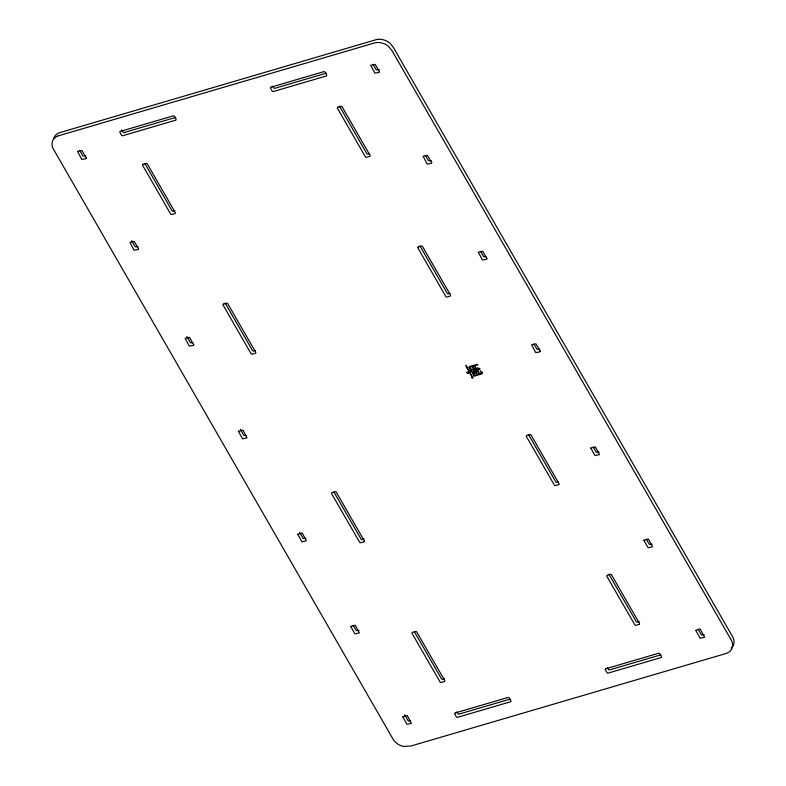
<?xml version="1.0" encoding="UTF-8"?>
<svg xmlns="http://www.w3.org/2000/svg" width="786" height="786" viewBox="0 0 786 786"><rect width="100%" height="100%" fill="white"/><g stroke="black" fill="none" stroke-linecap="round" stroke-linejoin="round"><path stroke-width="1.18" d="M468.829 371.257L467.886 373.399L466.57 372.377L469.055 371.69C463.082 356.775 466.511 372.564 471.236 371.051C467.002 365.519 468.633 367.131 474.105 365.235A133.07 104.715 23.8 0 0 476.915 364.37C481.386 364.282 469.085 367.435 470.028 367.131L469.763 367.701L474.518 375.305L481.454 373.203L480.158 370.864L482.555 372.397L482.113 373.772L474.823 375.963C473.644 378.223 472.808 372.171 471.659 371.66L469.753 372.23L473.123 378.292L471.364 377.565L471.944 376.681L469.429 372.318L470.372 370.177M468.888 371.238C468.053 374.401 467.11 372.888 469.429 372.318M469.753 372.23L470.696 370.088M475.029 371.169L473.968 373.321L472.946 372.593L473.889 370.452M474.97 371.198L474.027 373.34L474.931 370.884C475.255 373.615 478.743 375.541 475.137 370.579L476.807 370.088L477.75 367.946M475.353 373.026L476.296 370.884M476.807 370.088L477.967 372.102C478.536 375.236 480.344 372.22 477.131 370L478.075 367.858M472.946 372.593L474.616 370.344C469.979 361.472 474.715 371.729 476.287 369.518C474.007 366.08 474.911 365.294 476.601 369.066L479.489 368.526A5.954 4.687 23.8 0 1 479.774 368.447L479.951 369.204L477.131 370M57.496 136.106L374.853 42.857A13.234 10.415 23.8 0 1 379.707 42.591A13.342 10.493 23.8 0 1 388.726 46.571L391.909 50.54L731.127 639.794A13.234 10.415 23.8 0 1 732.552 644.107M175.769 117.379L124.129 132.529A1.022 0.806 23.8 0 1 122.96 132.028L121.732 129.906M326.387 73.157L274.756 88.307A1.022 0.806 23.8 0 1 273.577 87.816L272.624 86.165M379.432 69.482L376.268 69.925L372.967 64.354M85.821 155.942L83.07 156.1L79.799 150.49M174.767 210.795L173.323 211.218A1.022 0.806 23.8 0 1 171.996 210.687L144.732 163.321M369.597 153.604L368.084 154.046A1.022 0.806 23.8 0 1 366.767 153.535L339.503 106.179M138.061 246.696L135.32 246.863L131.655 240.565M431.229 160.58L428.488 160.747L425.354 155.363M192.727 342.794L190.546 342.794L186.881 336.496M485.895 256.678L483.714 256.678L480.58 251.294M255.224 350.546L253.78 350.978A1.022 0.806 23.8 0 1 252.453 350.448L225.179 303.082M450.044 293.355L448.541 293.797A1.022 0.806 23.8 0 1 447.214 293.296L419.96 245.939M539.766 349.112L537.025 349.279L533.89 343.895M246.156 435.464L243.915 435.503L240.3 429.284M599.109 452.058L596.309 452.255L593.233 446.988M305.99 538.253L303.19 538.459L299.564 532.24M364.075 538.96L362.228 539.501A1.022 0.806 23.8 0 1 361.039 539.049L333.952 492.036M558.227 481.965L556.96 482.329A1.022 0.806 23.8 0 1 555.781 481.857L528.477 434.452M652.164 544.226L649.364 544.423L646.288 539.157M359.035 630.401L356.235 630.608L353.16 625.342M444.532 678.711L442.803 679.222A1.022 0.806 23.8 0 1 441.486 678.809L414.409 631.787M639.215 621.559L637.417 622.08A1.022 0.806 23.8 0 1 636.228 621.608L608.934 574.212M410.518 720.978L408.278 721.017L404.613 714.72M704.276 634.744L701.466 634.931L698.273 629.448M510.134 699.098L458.916 714.12A1.022 0.806 23.8 0 1 457.747 713.6L456.764 711.91M660.751 654.876L609.533 669.898A1.022 0.806 23.8 0 1 608.374 669.387L607.391 667.687M732.542 636.591L393.324 47.327L390.141 43.358A13.342 10.493 23.8 0 0 381.122 39.379A13.234 10.415 23.8 0 0 376.268 39.644L58.911 132.893A13.244 10.424 23.8 0 0 54.362 137.029A13.362 10.513 23.8 0 0 53.674 138.876M731.275 648.136A13.234 10.415 23.8 0 0 732.601 646.603A13.342 10.493 23.8 0 0 733.986 640.855A13.234 10.415 23.8 0 0 732.523 636.631M732.562 644.068A13.342 10.493 23.8 0 1 731.186 649.816A13.234 10.415 23.8 0 1 726.048 653.51L411.255 745.924L403.699 746.425A13.362 10.513 23.8 0 1 398.993 744.755A13.234 10.415 23.8 0 1 393.452 739.852L52.967 148.328A13.244 10.415 23.8 0 1 52.014 144.093A13.362 10.513 23.8 0 1 52.947 140.242A13.244 10.415 23.8 0 1 57.476 136.145M86.313 158.035L85.841 158.733L81.783 159.43L77.519 151.325L81.97 150.48L86.313 158.035M138.562 248.798L138.1 249.476L134.033 250.194L129.936 242.402L134.249 241.43L138.562 248.798M193.788 344.73L193.317 345.418L189.259 346.125L185.162 338.334L189.475 337.361L193.788 344.73M379.383 71.752L378.911 72.43L374.853 73.137L370.707 65.258L375.158 64.393L379.383 71.752M431.73 162.692L431.268 163.37L427.201 164.078L423.104 156.286L427.417 155.314L431.73 162.692M486.956 258.623L486.495 259.301L482.427 260.009L478.33 252.218L482.643 251.245L486.956 258.623M540.267 351.224L539.795 351.902L535.738 352.609L531.641 344.818L535.954 343.855L540.267 351.224M238.384 431.288L242.638 438.824L247.059 437.822L242.962 430.148L238.384 431.288M297.658 534.254L301.912 541.78L306.334 540.778L302.227 533.105L297.658 534.254M350.703 626.393L354.958 633.929L359.379 632.927L355.272 625.253L350.703 626.393M402.697 716.714L407.001 724.338L411.422 723.336L407.276 715.574L402.697 716.714M590.777 448.049L595.031 455.585L599.453 454.583L595.346 446.9L590.777 448.049M643.832 540.218L648.086 547.754L652.508 546.751L648.411 539.068L643.832 540.218M695.767 630.421L700.188 638.261L704.61 637.269L700.336 629.281L699.314 629.036L695.767 630.421M473.663 369.567C470.991 370.471 470.755 367.789 473.663 369.567M337.872 107.171L337.754 107.21A1.022 0.806 23.8 0 0 337.371 108.144L365.352 156.748A1.022 0.806 23.8 0 0 366.669 157.259L369.617 156.385A1.022 0.806 23.8 0 0 370.049 155.343L342.057 106.739A1.022 0.806 23.8 0 0 340.859 106.297L337.872 107.171M418.319 246.922L418.201 246.961A1.022 0.806 23.8 0 0 417.828 247.895L445.8 296.499A1.022 0.806 23.8 0 0 447.116 297.01L450.073 296.145A1.022 0.806 23.8 0 0 450.496 295.104L422.504 246.499A1.022 0.806 23.8 0 0 421.316 246.047L418.319 246.922M363.918 541.79L360.813 542.704A1.022 0.806 23.8 0 1 359.615 542.261L331.623 493.657A1.022 0.806 23.8 0 1 332.056 492.616L335.003 491.751A1.022 0.806 23.8 0 1 336.32 492.252L364.301 540.866A1.022 0.806 23.8 0 1 363.918 541.79M444.375 681.55L441.26 682.464A1.022 0.806 23.8 0 1 440.072 682.012L412.08 633.408A1.022 0.806 23.8 0 1 412.503 632.366L415.46 631.502A1.022 0.806 23.8 0 1 416.776 632.013L444.748 680.617A1.022 0.806 23.8 0 1 444.375 681.55M120.484 131.35L120.219 131.439A1.022 0.806 23.8 0 0 119.894 132.392L121.535 135.241A1.022 0.806 23.8 0 0 122.714 135.732L175.661 120.199A1.022 0.806 23.8 0 0 176.025 119.148L174.463 116.436A1.022 0.806 23.8 0 0 173.146 115.886L120.484 131.35M271.111 87.128L270.836 87.217A1.022 0.806 23.8 0 0 270.522 88.17L272.162 91.029A1.022 0.806 23.8 0 0 273.341 91.52L326.278 75.987A1.022 0.806 23.8 0 0 326.652 74.935L325.09 72.224A1.022 0.806 23.8 0 0 323.773 71.673L271.111 87.128M143.131 164.343L143.013 164.372A1.022 0.806 23.8 0 0 142.61 165.296L170.582 213.9A1.022 0.806 23.8 0 0 171.908 214.431L174.865 213.566A1.022 0.806 23.8 0 0 175.298 212.544L147.316 163.94A1.022 0.806 23.8 0 0 146.127 163.468L143.131 164.343M223.588 304.094L223.47 304.133A1.022 0.806 23.8 0 0 223.067 305.047L251.039 353.661A1.022 0.806 23.8 0 0 252.365 354.181L255.312 353.317A1.022 0.806 23.8 0 0 255.755 352.295L227.763 303.691A1.022 0.806 23.8 0 0 226.584 303.219L223.588 304.094M558.659 484.628L555.545 485.542A1.022 0.806 23.8 0 1 554.356 485.07L526.374 436.466A1.022 0.806 23.8 0 1 526.807 435.444L529.764 434.57A1.022 0.806 23.8 0 1 531.09 435.1L559.062 483.714A1.022 0.806 23.8 0 1 558.649 484.628M639.106 624.379L636.002 625.292A1.022 0.806 23.8 0 1 634.813 624.821L606.821 576.217A1.022 0.806 23.8 0 1 607.264 575.195L610.211 574.33A1.022 0.806 23.8 0 1 611.547 574.861L639.519 623.465A1.022 0.806 23.8 0 1 639.106 624.379M455.467 712.882L455.035 713.02A1.022 0.806 23.8 0 0 454.691 713.963L456.332 716.812A1.022 0.806 23.8 0 0 457.491 717.333L510.438 701.8A1.022 0.806 23.8 0 0 510.831 700.739L509.269 698.037A1.022 0.806 23.8 0 0 507.972 697.467L455.467 712.882M606.094 668.67L605.662 668.798A1.022 0.806 23.8 0 0 605.308 669.741L606.949 672.6A1.022 0.806 23.8 0 0 608.118 673.111L661.065 657.577A1.022 0.806 23.8 0 0 661.458 656.526L659.896 653.814A1.022 0.806 23.8 0 0 658.599 653.254L606.094 668.67"/></g></svg>
